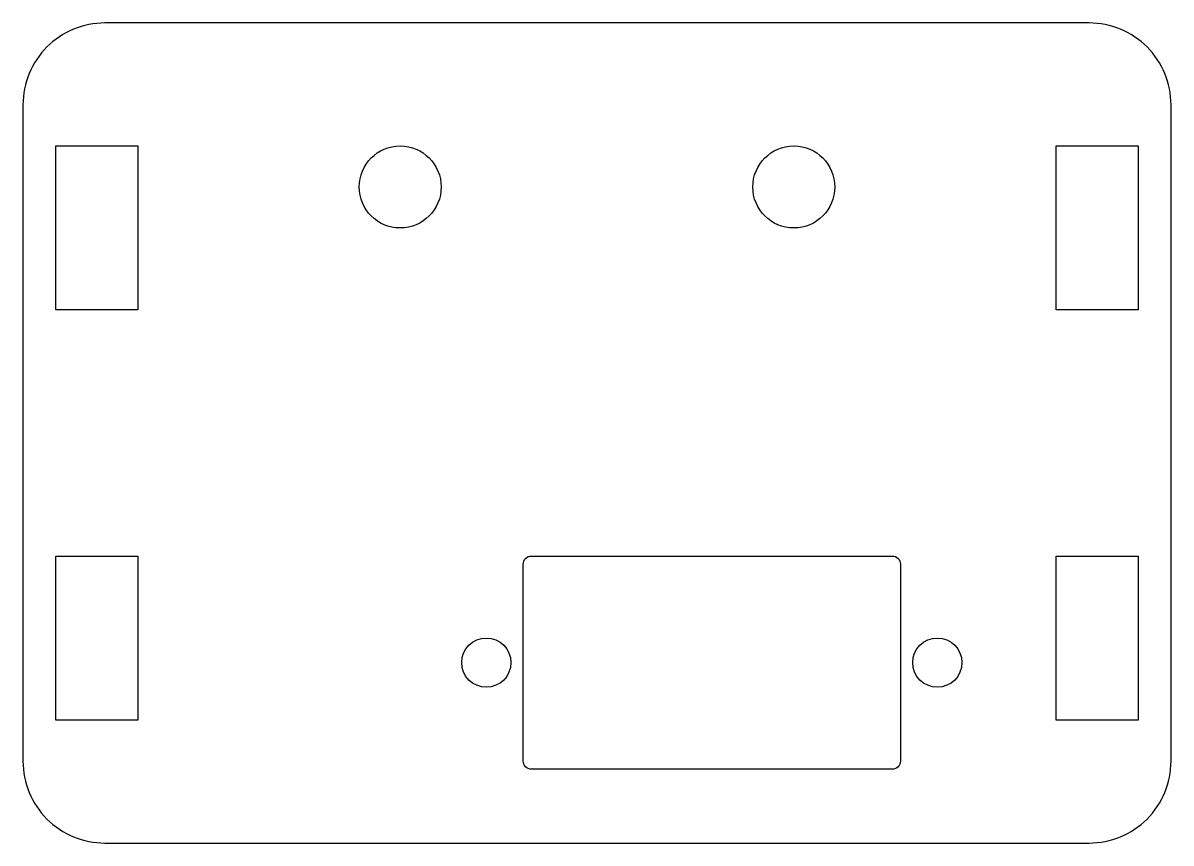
# Model space of a CAD drawing. Header units: millimetres. Extents: x -50 to 45, y -115 to 31.
# Drawn here: x -35 to 35, y -115 to -65 of the extents above; entities that cross this region are included whole.
import ezdxf

# ---------------------------------------------------------------- set-up
doc = ezdxf.new("R2010")
doc.units = ezdxf.units.MM
doc.layers.get('0').update_dxf_attribs({"linetype": 'CONTINUOUS'})

msp = doc.modelspace()

# ---------------------------------------------------------------- linework, layer by layer
for points in [[(-35, -70), (-35, -110, 0.414214), (-30, -115), (30, -115, 0.414214), (35, -110), (35, -70, 0.414214), (30, -65), (-30, -65, 0.414214)], [(18.5, -98), (18.5, -110, -0.414214), (18, -110.5), (-4, -110.5, -0.414214), (-4.5, -110), (-4.5, -98, -0.414214), (-4, -97.5), (18, -97.5, -0.414214)]]:
    msp.add_lwpolyline(points, format="xyb", close=True)
for points in [[(-33, -72.5), (-28, -72.5), (-28, -82.5), (-33, -82.5)], [(28, -72.5), (33, -72.5), (33, -82.5), (28, -82.5)], [(-33, -107.5), (-33, -97.5), (-28, -97.5), (-28, -107.5)], [(33, -97.5), (33, -107.5), (28, -107.5), (28, -97.5)]]:
    msp.add_lwpolyline(points, close=True)
for centre, radius in [((-12, -75), 2.5), ((12, -75), 2.5), ((-6.75, -104), 1.5), ((20.75, -104), 1.5)]:
    msp.add_circle(centre, radius)

doc.saveas('drawing.dxf')
